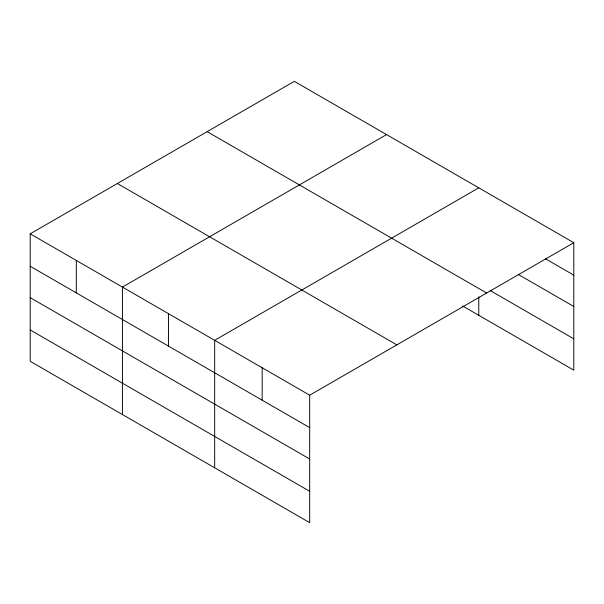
<?xml version="1.0" encoding="UTF-8"?>
<svg xmlns="http://www.w3.org/2000/svg" width="604" height="604" viewBox="0 0 604 604"><rect width="100%" height="100%" fill="white"/><g stroke="black" fill="none" stroke-linecap="round" stroke-linejoin="round"><path stroke-width="0.91" d="M30.2 233.831L309.686 395.19L309.686 522.656L30.2 361.298L30.2 233.831L294.314 81.344L573.8 242.702L573.8 370.169L462.596 305.964M386.545 134.594L122.431 287.081L122.431 414.548M478.776 187.844L214.662 340.324L214.662 467.79M309.686 395.19L573.8 242.702M545.616 258.867L573.8 275.145M518.232 274.42L573.8 306.5M490.048 290.456L573.8 338.814M207.157 131.664L486.643 293.023M117.357 183.51L396.843 344.869M30.2 266.266L309.686 427.624M30.2 297.629L309.686 458.987M30.2 329.935L309.686 491.294M478.776 296.858L478.776 315.311M262.174 367.761L262.174 400.195M168.546 313.702L168.546 346.145M76.315 260.452L76.315 292.895"/></g></svg>
